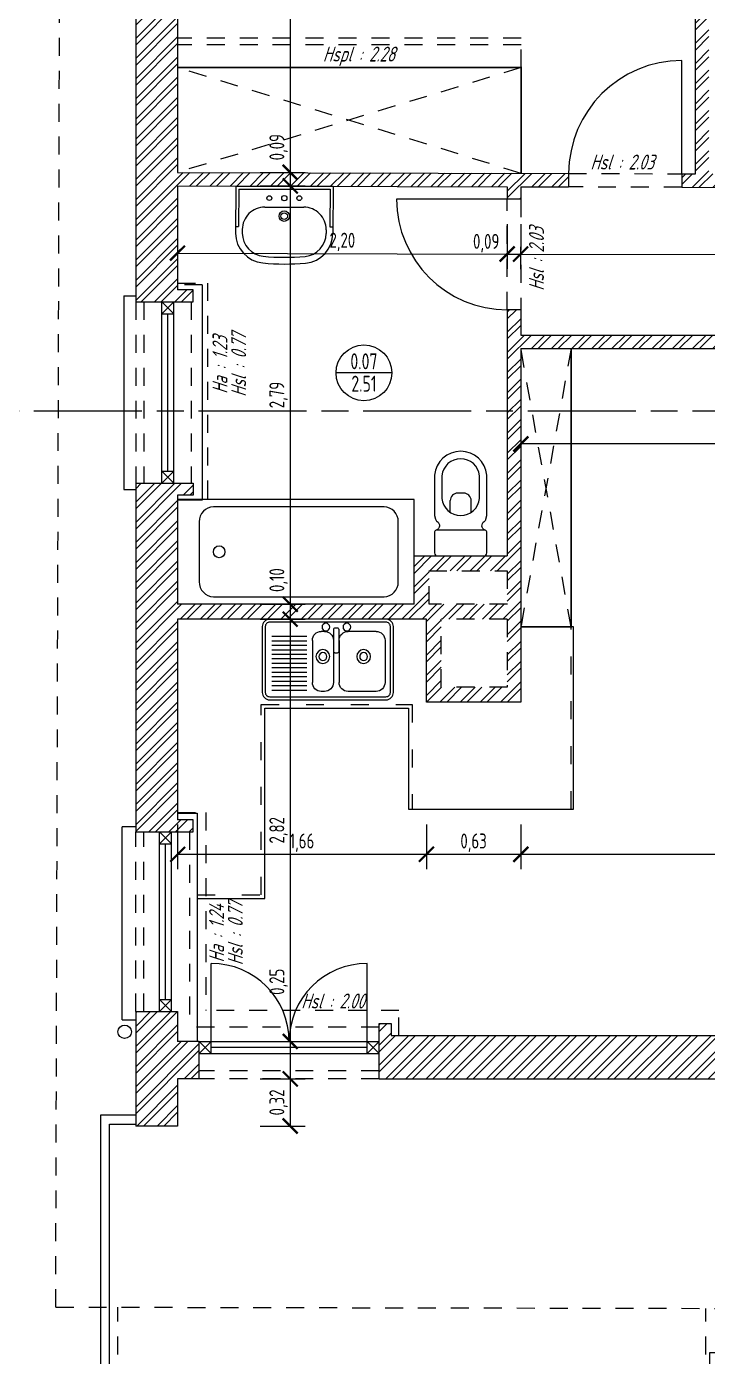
# Model space of a CAD drawing. Header units: metres. Extents: x -173 to 927, y -225 to 260.
# Drawn here: x 462.51 to 467.06, y 11.12 to 20.01 of the extents above; entities that cross this region are included whole.
import ezdxf
from ezdxf.enums import TextEntityAlignment as Align

# ---------------------------------------------------------------- set-up
doc = ezdxf.new("R2010")
doc.units = ezdxf.units.M
doc.header["$LTSCALE"] = 0.01
doc.header["$PDMODE"] = 2
doc.header["$PDSIZE"] = 0.05
for name, pattern in [('ACAD_ISO02W100', [15, 12, -3]), ('ACAD_ISO03W100', [30, 12, -18]), ('ACAD_ISO08W100', [36, 24, -3, 6, -3])]:
    doc.linetypes.add(name, pattern=pattern)
for name, color, linetype in [('Bordure bas', 5, 'Continuous'), ('Cassure plafond', 49, 'ACAD_ISO02W100'), ('Chassis', 71, 'Continuous'), ('Cotations', 163, 'Continuous'), ('DEP', 170, 'Continuous'), ('Hachures', 250, 'Continuous'), ('Linteau', 2, 'ACAD_ISO02W100'), ('Menuiserie', 35, 'Continuous'), ('Mur', 1, 'Continuous'), ('Niveaux', 2, 'Continuous'), ('Porte', 2, 'Continuous'), ('Sanitaires', 145, 'Continuous'), ('Seuil', 161, 'Continuous'), ('Trait de Coupe', 4, 'ACAD_ISO08W100')]:
    doc.layers.add(name, color=color, linetype=linetype)
doc.layers.add('Niveaux sol-plafond', color=2, linetype='Continuous', lineweight=0)
doc.styles.add('ISO', font='isocp.shx', dxfattribs={"width": 0.8})
doc.dimstyles.new('ISO DE CEUSTER', dxfattribs={"dimtxt": 0.1, "dimasz": 0.1, "dimexe": 0.1, "dimexo": 0.1, "dimgap": 0.02, "dimtad": 1, "dimzin": 1, "dimtxsty": 'ISO', "dimblk": 'ARCHTICK', "dimcen": 2.5, "dimclrd": 256, "dimclre": 256, "dimclrt": 256, "dimadec": 0, "dimazin": 0, "dimtfac": 1, "dimtix": 1, "dimtmove": 1, "dimatfit": 3, "dimldrblk": 'CLOSEDBLANK', "dimfxl": 0.1, "dimfxlon": 1, "dimlwd": -1, "dimlwe": -1, "dimarcsym": 0})

# ---------------------------------------------------------------- blocks, each defined once
blk = doc.blocks.new('evier 10')
at = {"layer": 'Sanitaires'}
for p, q in [((-0.3221, -0.0817), (-0.1354, -0.0817)), ((0.0223, -0.0817), (0.0433, -0.0817)), ((-0.3821, -0.1417), (-0.3821, -0.4227)), ((-0.0754, -0.1417), (-0.0754, -0.4227)), ((-0.0377, -0.1417), (-0.0377, -0.4227)), ((0.1033, -0.1417), (0.1033, -0.4227)), ((0.3733, -0.114), (0.1395, -0.114)), ((0.3733, -0.144), (0.1395, -0.144)), ((0.3733, -0.174), (0.1395, -0.174)), ((0.3733, -0.204), (0.1395, -0.204)), ((0.3733, -0.234), (0.1395, -0.234)), ((0.3733, -0.264), (0.1395, -0.264)), ((0.3733, -0.294), (0.1395, -0.294)), ((0.3733, -0.324), (0.1395, -0.324)), ((0.3733, -0.354), (0.1395, -0.354)), ((0.3733, -0.384), (0.1395, -0.384)), ((0.3733, -0.414), (0.1395, -0.414)), ((0.3733, -0.444), (0.1395, -0.444)), ((-0.3221, -0.4827), (-0.1354, -0.4827)), ((0.0223, -0.4827), (0.0433, -0.4827)), ((0.3733, -0.474), (0.1395, -0.474))]:
    blk.add_line(p, q, dxfattribs=at)
for points in [[(-0.4383, -0.489), (-0.4383, -0.05, -0.414214), (-0.3883, 0), (0.3883, 0, -0.414214), (0.4383, -0.05), (0.4383, -0.489, -0.414214), (0.3883, -0.539), (-0.3883, -0.539, -0.414214)], [(-0.4177, -0.489), (-0.4177, -0.05, -0.414214), (-0.3883, -0.0206), (0.3883, -0.0206, -0.414214), (0.4177, -0.05), (0.4177, -0.489, -0.414214), (0.3883, -0.5184), (-0.3883, -0.5184, -0.414214)], [(-0.04, -0.2167), (-0.04, -0.0679, 0.414214), (-0.05, -0.0579), (-0.063, -0.0579, 0.414214), (-0.073, -0.0679), (-0.073, -0.2167, 0.414214), (-0.063, -0.2267), (-0.05, -0.2267, 0.414214)]]:
    blk.add_lwpolyline(points, format="xyb", close=True, dxfattribs=at)
for centre, radius in [((-0.1275, -0.0531), 0.026), ((0.0127, -0.0531), 0.026), ((-0.2392, -0.2502), 0.0463), ((-0.2392, -0.2502), 0.0263), ((0.0328, -0.2502), 0.0463), ((0.0328, -0.2502), 0.0263)]:
    blk.add_circle(centre, radius, dxfattribs=at)
for centre, start, end in [((-0.3221, -0.1417), 90, 180), ((-0.1354, -0.1417), 0, 90), ((0.0223, -0.1417), 90, 180), ((0.0433, -0.1417), 0, 90), ((-0.3221, -0.4227), 180, 270), ((-0.1354, -0.4227), 270, 360), ((0.0223, -0.4227), 180, 270), ((0.0433, -0.4227), 270, 360)]:
    blk.add_arc(centre, 0.06, start, end, dxfattribs=at)
blk = doc.blocks.new('Lavabo 2')
for p, q in [((-0.325, 0), (0.325, 0)), ((-0.325, 0), (-0.325, -0.314265)), ((0.325, 0), (0.325, -0.314265)), ((-0.305, -0.02), (0.305, -0.02)), ((-0.305, -0.02), (-0.305, -0.27)), ((0.305, -0.02), (0.305, -0.27)), ((-0.13, -0.14), (0.13, -0.14)), ((-0.325, -0.27), (-0.305, -0.27)), ((-0.28, -0.29), (-0.28, -0.314265)), ((0.28, -0.29), (0.28, -0.314265)), ((0.305, -0.27), (0.325, -0.27))]:
    blk.add_line(p, q)
for centre, radius in [((-0.1, -0.08), 0.016), ((0, -0.08), 0.0175), ((0.1, -0.08), 0.016), ((0, -0.2), 0.035), ((0, -0.2), 0.0225)]:
    blk.add_circle(centre, radius)
for centre, radius, start, end in [((-0.13, -0.29), 0.15, 90.000001, 180.000002), ((0.13, -0.29), 0.15, 0, 90.000001), ((-0.125, -0.314265), 0.2, 180.000002, 264.745505), ((-0.125, -0.314265), 0.155, 180.000002, 264.745505), ((0.125, -0.314265), 0.155, 275.25396, 0), ((0.125, -0.314265), 0.2, 275.25396, 0), ((0, 1.045), 1.565, 264.745485, 275.25394), ((0, 1.045), 1.52, 264.745485, 275.25394)]:
    blk.add_arc(centre, radius, start, end)
blk = doc.blocks.new('W.C.')
for p, q in [((-0.1627, -0.173), (0.1627, -0.173)), ((-0.07, -0.2913), (-0.07, -0.37)), ((0.07, -0.2913), (0.07, -0.37)), ((-0.1252, -0.3845), (-0.1252, -0.5355)), ((-0.02, -0.42), (0.02, -0.42)), ((0.1252, -0.5355), (0.1252, -0.3845))]:
    blk.add_line(p, q)
blk.add_lwpolyline([(-0.175, -0.1545, 0.302806), (-0.1627, -0.173, -0.587553), (-0.156, -0.2311, 0.251678), (-0.1688, -0.2451), (-0.175, -0.27), (-0.175, -0.54, 0.914286), (0.175, -0.54), (0.175, -0.27), (0.1688, -0.2451, 0.251678), (0.156, -0.2311, -0.587553), (0.1627, -0.173, 0.302806), (0.175, -0.1545), (0.175, -0.02, 0.414214), (0.155, 0), (-0.155, 0, 0.414214), (-0.175, -0.02), (-0.175, -0.16)], format="xyb")
for centre, radius, start, end in [((0, -0.3957), 0.1257, 5.12754, 174.87246), ((-0.02, -0.37), 0.05, 180, 270), ((0.02, -0.37), 0.05, 270, 0), ((0, -0.5243), 0.1257, 185.12754, 354.87246)]:
    blk.add_arc(centre, radius, start, end)
blk = doc.blocks.new('_ArchTick')
at = {"color": 0, "linetype": 'ByBlock', "const_width": 0.15}
blk.add_lwpolyline([(-0.5, -0.5), (0.5, 0.5)], dxfattribs=at)
blk = doc.blocks.new('*D37')
at = {"layer": 'Cotations', "transparency": 16777216}
for p, q in [((463.5194, 18.6956), (463.5185, 18.3956)), ((465.7218, 18.6896), (465.721, 18.3896)), ((463.5188, 18.4956), (465.7213, 18.4896))]:
    blk.add_line(p, q, dxfattribs=at)
at = {"layer": 'Defpoints', "color": 0, "transparency": 16777216}
for p in [(463.52, 18.9448), (465.7225, 18.9388), (465.7213, 18.4896)]:
    blk.add_point(p, dxfattribs=at)
at = {"layer": 'Cotations', "transparency": 16777216, "xscale": 0.1, "yscale": 0.1, "zscale": 0.1}
for p, rotation in [((463.5188, 18.4956), 179.8450415630587), ((465.7213, 18.4896), 359.8450415630588)]:
    blk.add_blockref('_ArchTick', p, dxfattribs=dict(at, rotation=rotation))
at = {"layer": 'Cotations', "transparency": 16777216, "insert": (464.6203, 18.5701), "char_height": 0.1, "attachment_point": 5, "rotation": 359.84504, "style": 'ISO'}
blk.add_mtext('2,20', dxfattribs=at)
blk = doc.blocks.new('_ClosedBlank')
at = {"color": 0, "linetype": 'ByBlock', "lineweight": -2}
for p, q in [((-1, 0.167), (0, 0)), ((-1, 0.167), (-1, -0.167)), ((0, 0), (-1, -0.167))]:
    blk.add_line(p, q, dxfattribs=at)
blk = doc.blocks.new('*D38')
at = {"layer": 'Cotations', "transparency": 16777216}
for p, q in [((465.7218, 18.6896), (465.721, 18.3896)), ((465.8118, 18.6894), (465.811, 18.3894)), ((465.7213, 18.4896), (465.8113, 18.4894))]:
    blk.add_line(p, q, dxfattribs=at)
at = {"layer": 'Defpoints', "color": 0, "transparency": 16777216}
for p in [(465.7225, 18.9388), (465.8125, 18.9386), (465.8113, 18.4894)]:
    blk.add_point(p, dxfattribs=at)
at = {"layer": 'Cotations', "transparency": 16777216, "xscale": 0.1, "yscale": 0.1, "zscale": 0.1}
for p, rotation in [((465.7213, 18.4896), 179.8450415630587), ((465.8113, 18.4894), 359.8450415630588)]:
    blk.add_blockref('_ArchTick', p, dxfattribs=dict(at, rotation=rotation))
at = {"layer": 'Cotations', "transparency": 16777216, "insert": (465.5813, 18.5622), "char_height": 0.1, "attachment_point": 5, "rotation": 359.84504, "style": 'ISO'}
blk.add_mtext('0,09', dxfattribs=at)
blk = doc.blocks.new('*D39')
at = {"layer": 'Cotations', "transparency": 16777216}
for p, q in [((465.8118, 18.6894), (465.811, 18.3894)), ((474.0942, 18.667), (474.0934, 18.367)), ((465.8113, 18.4894), (474.0937, 18.467))]:
    blk.add_line(p, q, dxfattribs=at)
at = {"layer": 'Defpoints', "color": 0, "transparency": 16777216}
for p in [(465.8125, 18.9386), (474.0949, 18.9162), (474.0937, 18.467)]:
    blk.add_point(p, dxfattribs=at)
at = {"layer": 'Cotations', "transparency": 16777216, "xscale": 0.1, "yscale": 0.1, "zscale": 0.1}
for p, rotation in [((465.8113, 18.4894), 179.8450415630587), ((474.0937, 18.467), 359.8450415630588)]:
    blk.add_blockref('_ArchTick', p, dxfattribs=dict(at, rotation=rotation))
at = {"layer": 'Cotations', "transparency": 16777216, "insert": (469.9527, 18.5557), "char_height": 0.1, "attachment_point": 5, "rotation": 359.84504, "style": 'ISO'}
blk.add_mtext('8,28', dxfattribs=at)
blk = doc.blocks.new('*D40')
at = {"layer": 'Cotations', "transparency": 16777216}
for p, q in [((463.52, 14.6789), (463.52, 14.3789)), ((465.1816, 14.6789), (465.1816, 14.3789)), ((463.52, 14.4789), (465.1816, 14.4789))]:
    blk.add_line(p, q, dxfattribs=at)
at = {"layer": 'Defpoints', "color": 0, "transparency": 16777216}
for p in [(463.52, 16.0501), (465.1816, 16.0501), (465.1816, 14.4789)]:
    blk.add_point(p, dxfattribs=at)
at = {"layer": 'Cotations', "transparency": 16777216, "xscale": 0.1, "yscale": 0.1, "zscale": 0.1, "rotation": 180}
blk.add_blockref('_ArchTick', (463.52, 14.4789), dxfattribs=at)
at = {"layer": 'Cotations', "transparency": 16777216, "xscale": 0.1, "yscale": 0.1, "zscale": 0.1}
blk.add_blockref('_ArchTick', (465.1816, 14.4789), dxfattribs=at)
at = {"layer": 'Cotations', "transparency": 16777216, "insert": (464.3508, 14.5564), "char_height": 0.1, "attachment_point": 5, "style": 'ISO'}
blk.add_mtext('1,66', dxfattribs=at)
blk = doc.blocks.new('*D41')
at = {"layer": 'Cotations', "transparency": 16777216}
for p, q in [((465.1816, 14.6789), (465.1816, 14.3789)), ((465.8125, 14.6789), (465.8125, 14.3789)), ((465.1816, 14.4789), (465.8125, 14.4789))]:
    blk.add_line(p, q, dxfattribs=at)
at = {"layer": 'Defpoints', "color": 0, "transparency": 16777216}
for p in [(465.1816, 16.0501), (465.8125, 15.4963), (465.8125, 14.4789)]:
    blk.add_point(p, dxfattribs=at)
at = {"layer": 'Cotations', "transparency": 16777216, "xscale": 0.1, "yscale": 0.1, "zscale": 0.1, "rotation": 180}
blk.add_blockref('_ArchTick', (465.1816, 14.4789), dxfattribs=at)
at = {"layer": 'Cotations', "transparency": 16777216, "xscale": 0.1, "yscale": 0.1, "zscale": 0.1}
blk.add_blockref('_ArchTick', (465.8125, 14.4789), dxfattribs=at)
at = {"layer": 'Cotations', "transparency": 16777216, "insert": (465.4971, 14.5564), "char_height": 0.1, "attachment_point": 5, "style": 'ISO'}
blk.add_mtext('0,63', dxfattribs=at)
blk = doc.blocks.new('*D42')
at = {"layer": 'Cotations', "transparency": 16777216}
for p, q in [((465.8125, 14.6789), (465.8125, 14.3789)), ((472.7413, 14.6612), (472.7413, 14.3789)), ((465.8125, 14.4789), (472.7413, 14.4789))]:
    blk.add_line(p, q, dxfattribs=at)
at = {"layer": 'Defpoints', "color": 0, "transparency": 16777216}
for p in [(465.8125, 15.4963), (472.7413, 14.7612), (472.7413, 14.4789)]:
    blk.add_point(p, dxfattribs=at)
at = {"layer": 'Cotations', "transparency": 16777216, "xscale": 0.1, "yscale": 0.1, "zscale": 0.1, "rotation": 180}
blk.add_blockref('_ArchTick', (465.8125, 14.4789), dxfattribs=at)
at = {"layer": 'Cotations', "transparency": 16777216, "xscale": 0.1, "yscale": 0.1, "zscale": 0.1}
blk.add_blockref('_ArchTick', (472.7413, 14.4789), dxfattribs=at)
at = {"layer": 'Cotations', "transparency": 16777216, "insert": (469.2769, 14.5564), "char_height": 0.1, "attachment_point": 5, "style": 'ISO'}
blk.add_mtext('6,93', dxfattribs=at)
blk = doc.blocks.new('*D45')
at = {"layer": 'Cotations', "transparency": 16777216}
for p, q in [((465.8125, 17.4205), (465.8125, 17.1205)), ((472.8156, 17.4205), (472.8156, 17.1205)), ((472.8156, 17.2205), (465.8125, 17.2205))]:
    blk.add_line(p, q, dxfattribs=at)
at = {"layer": 'Defpoints', "color": 0, "transparency": 16777216}
for p in [(465.8125, 17.858), (472.8156, 17.858), (465.8125, 17.2205)]:
    blk.add_point(p, dxfattribs=at)
at = {"layer": 'Cotations', "transparency": 16777216, "xscale": 0.1, "yscale": 0.1, "zscale": 0.1, "rotation": 180}
blk.add_blockref('_ArchTick', (465.8125, 17.2205), dxfattribs=at)
at = {"layer": 'Cotations', "transparency": 16777216, "xscale": 0.1, "yscale": 0.1, "zscale": 0.1}
blk.add_blockref('_ArchTick', (472.8156, 17.2205), dxfattribs=at)
at = {"layer": 'Cotations', "transparency": 16777216, "insert": (469.314, 17.298), "char_height": 0.1, "attachment_point": 5, "style": 'ISO'}
blk.add_mtext('7,00', dxfattribs=at)
blk = doc.blocks.new('*D47')
at = {"layer": 'Cotations', "transparency": 16777216}
for p, q in [((464.072, 22.6256), (464.372, 22.6256)), ((464.272, 22.6256), (464.272, 19.0348)), ((464.072, 19.0348), (464.372, 19.0348))]:
    blk.add_line(p, q, dxfattribs=at)
at = {"layer": 'Defpoints', "color": 0, "transparency": 16777216}
for p in [(463.52, 22.6256), (463.52, 19.0348), (464.272, 19.0348)]:
    blk.add_point(p, dxfattribs=at)
at = {"layer": 'Cotations', "transparency": 16777216, "xscale": 0.1, "yscale": 0.1, "zscale": 0.1}
for p, rotation in [((464.272, 22.6256), 90), ((464.272, 19.0348), 270)]:
    blk.add_blockref('_ArchTick', p, dxfattribs=dict(at, rotation=rotation))
at = {"layer": 'Cotations', "transparency": 16777216, "insert": (464.1945, 20.8302), "char_height": 0.1, "attachment_point": 5, "rotation": 90, "style": 'ISO'}
blk.add_mtext('3,59', dxfattribs=at)
blk = doc.blocks.new('*D48')
at = {"layer": 'Cotations', "transparency": 16777216}
for p, q in [((464.072, 19.0348), (464.372, 19.0348)), ((464.272, 19.0348), (464.272, 18.9448)), ((464.072, 18.9448), (464.372, 18.9448))]:
    blk.add_line(p, q, dxfattribs=at)
at = {"layer": 'Defpoints', "color": 0, "transparency": 16777216}
for p in [(463.52, 19.0348), (463.52, 18.9448), (464.272, 18.9448)]:
    blk.add_point(p, dxfattribs=at)
at = {"layer": 'Cotations', "transparency": 16777216, "xscale": 0.1, "yscale": 0.1, "zscale": 0.1}
for p, rotation in [((464.272, 19.0348), 90), ((464.272, 18.9448), 270)]:
    blk.add_blockref('_ArchTick', p, dxfattribs=dict(at, rotation=rotation))
at = {"layer": 'Cotations', "transparency": 16777216, "insert": (464.1945, 19.2034), "char_height": 0.1, "attachment_point": 5, "rotation": 90, "style": 'ISO'}
blk.add_mtext('0,09', dxfattribs=at)
blk = doc.blocks.new('*D49')
at = {"layer": 'Cotations', "transparency": 16777216}
for p, q in [((464.072, 18.9448), (464.372, 18.9448)), ((464.272, 18.9448), (464.272, 16.1501)), ((464.072, 16.1501), (464.372, 16.1501))]:
    blk.add_line(p, q, dxfattribs=at)
at = {"layer": 'Defpoints', "color": 0, "transparency": 16777216}
for p in [(463.52, 18.9448), (463.52, 16.1501), (464.272, 16.1501)]:
    blk.add_point(p, dxfattribs=at)
at = {"layer": 'Cotations', "transparency": 16777216, "xscale": 0.1, "yscale": 0.1, "zscale": 0.1}
for p, rotation in [((464.272, 18.9448), 90), ((464.272, 16.1501), 270)]:
    blk.add_blockref('_ArchTick', p, dxfattribs=dict(at, rotation=rotation))
at = {"layer": 'Cotations', "transparency": 16777216, "insert": (464.1945, 17.5474), "char_height": 0.1, "attachment_point": 5, "rotation": 90, "style": 'ISO'}
blk.add_mtext('2,79', dxfattribs=at)
blk = doc.blocks.new('*D50')
at = {"layer": 'Cotations', "transparency": 16777216}
for p, q in [((464.072, 16.1501), (464.372, 16.1501)), ((464.272, 16.1501), (464.272, 16.0501)), ((464.072, 16.0501), (464.372, 16.0501))]:
    blk.add_line(p, q, dxfattribs=at)
at = {"layer": 'Defpoints', "color": 0, "transparency": 16777216}
for p in [(463.52, 16.1501), (463.52, 16.0501), (464.272, 16.0501)]:
    blk.add_point(p, dxfattribs=at)
at = {"layer": 'Cotations', "transparency": 16777216, "xscale": 0.1, "yscale": 0.1, "zscale": 0.1}
for p, rotation in [((464.272, 16.1501), 90), ((464.272, 16.0501), 270)]:
    blk.add_blockref('_ArchTick', p, dxfattribs=dict(at, rotation=rotation))
at = {"layer": 'Cotations', "transparency": 16777216, "insert": (464.1945, 16.3109), "char_height": 0.1, "attachment_point": 5, "rotation": 90, "style": 'ISO'}
blk.add_mtext('0,10', dxfattribs=at)
blk = doc.blocks.new('*D51')
at = {"layer": 'Cotations', "transparency": 16777216}
for p, q in [((464.072, 16.0501), (464.372, 16.0501)), ((464.272, 16.0501), (464.272, 13.2286)), ((464.072, 13.2286), (464.372, 13.2286))]:
    blk.add_line(p, q, dxfattribs=at)
at = {"layer": 'Defpoints', "color": 0, "transparency": 16777216}
for p in [(463.52, 16.0501), (463.52, 13.2286), (464.272, 13.2286)]:
    blk.add_point(p, dxfattribs=at)
at = {"layer": 'Cotations', "transparency": 16777216, "xscale": 0.1, "yscale": 0.1, "zscale": 0.1}
for p, rotation in [((464.272, 16.0501), 90), ((464.272, 13.2286), 270)]:
    blk.add_blockref('_ArchTick', p, dxfattribs=dict(at, rotation=rotation))
at = {"layer": 'Cotations', "transparency": 16777216, "insert": (464.1945, 14.6393), "char_height": 0.1, "attachment_point": 5, "rotation": 90, "style": 'ISO'}
blk.add_mtext('2,82', dxfattribs=at)
blk = doc.blocks.new('*D52')
at = {"layer": 'Cotations', "transparency": 16777216}
for p, q in [((464.072, 13.2286), (464.372, 13.2286)), ((464.272, 13.2286), (464.272, 12.9786)), ((464.072, 12.9786), (464.372, 12.9786))]:
    blk.add_line(p, q, dxfattribs=at)
at = {"layer": 'Defpoints', "color": 0, "transparency": 16777216}
for p in [(463.52, 13.2286), (463.52, 12.9786), (464.272, 12.9786)]:
    blk.add_point(p, dxfattribs=at)
at = {"layer": 'Cotations', "transparency": 16777216, "xscale": 0.1, "yscale": 0.1, "zscale": 0.1}
for p, rotation in [((464.272, 13.2286), 90), ((464.272, 12.9786), 270)]:
    blk.add_blockref('_ArchTick', p, dxfattribs=dict(at, rotation=rotation))
at = {"layer": 'Cotations', "transparency": 16777216, "insert": (464.1945, 13.6272), "char_height": 0.1, "attachment_point": 5, "rotation": 90, "style": 'ISO'}
blk.add_mtext('0,25', dxfattribs=at)
blk = doc.blocks.new('*D53')
at = {"layer": 'Cotations', "transparency": 16777216}
for p, q in [((464.072, 12.9786), (464.372, 12.9786)), ((464.272, 12.9786), (464.272, 12.6634)), ((464.072, 12.6634), (464.372, 12.6634))]:
    blk.add_line(p, q, dxfattribs=at)
at = {"layer": 'Defpoints', "color": 0, "transparency": 16777216}
for p in [(463.52, 12.9786), (463.52, 12.6634), (464.272, 12.6634)]:
    blk.add_point(p, dxfattribs=at)
at = {"layer": 'Cotations', "transparency": 16777216, "xscale": 0.1, "yscale": 0.1, "zscale": 0.1}
for p, rotation in [((464.272, 12.9786), 90), ((464.272, 12.6634), 270)]:
    blk.add_blockref('_ArchTick', p, dxfattribs=dict(at, rotation=rotation))
at = {"layer": 'Cotations', "transparency": 16777216, "insert": (464.1945, 12.821), "char_height": 0.1, "attachment_point": 5, "rotation": 90, "style": 'ISO'}
blk.add_mtext('0,32', dxfattribs=at)
blk = doc.blocks.new('*D56')
at = {"layer": 'Cotations', "transparency": 16777216}
for p, q in [((467.3201, 18.9349), (467.6201, 18.9349)), ((467.5201, 18.9349), (467.5201, 17.948)), ((467.3201, 17.948), (467.6201, 17.948))]:
    blk.add_line(p, q, dxfattribs=at)
at = {"layer": 'Defpoints', "color": 0, "transparency": 16777216}
for p in [(467.1596, 18.9349), (465.8125, 17.948), (467.5201, 17.948)]:
    blk.add_point(p, dxfattribs=at)
at = {"layer": 'Cotations', "transparency": 16777216, "xscale": 0.1, "yscale": 0.1, "zscale": 0.1}
for p, rotation in [((467.5201, 18.9349), 90), ((467.5201, 17.948), 270)]:
    blk.add_blockref('_ArchTick', p, dxfattribs=dict(at, rotation=rotation))
at = {"layer": 'Cotations', "transparency": 16777216, "insert": (467.4426, 18.4415), "char_height": 0.1, "attachment_point": 5, "rotation": 90, "style": 'ISO'}
blk.add_mtext('0,99', dxfattribs=at)
blk = doc.blocks.new('*D57')
at = {"layer": 'Cotations', "transparency": 16777216}
for p, q in [((467.3201, 17.948), (467.6201, 17.948)), ((467.5201, 17.948), (467.5201, 17.858)), ((467.3201, 17.858), (467.6201, 17.858))]:
    blk.add_line(p, q, dxfattribs=at)
at = {"layer": 'Defpoints', "color": 0, "transparency": 16777216}
for p in [(465.8125, 17.948), (465.8125, 17.858), (467.5201, 17.858)]:
    blk.add_point(p, dxfattribs=at)
at = {"layer": 'Cotations', "transparency": 16777216, "xscale": 0.1, "yscale": 0.1, "zscale": 0.1}
for p, rotation in [((467.5201, 17.948), 90), ((467.5201, 17.858), 270)]:
    blk.add_blockref('_ArchTick', p, dxfattribs=dict(at, rotation=rotation))
at = {"layer": 'Cotations', "transparency": 16777216, "insert": (467.4426, 17.7287), "char_height": 0.1, "attachment_point": 5, "rotation": 90, "style": 'ISO'}
blk.add_mtext('0,09', dxfattribs=at)
blk = doc.blocks.new('*D58')
at = {"layer": 'Cotations', "transparency": 16777216}
for p, q in [((467.3201, 17.858), (467.6201, 17.858)), ((467.5201, 17.858), (467.5201, 13.2686)), ((467.4641, 13.2686), (467.6201, 13.2686))]:
    blk.add_line(p, q, dxfattribs=at)
at = {"layer": 'Defpoints', "color": 0, "transparency": 16777216}
for p in [(465.8125, 17.858), (467.3641, 13.2686), (467.5201, 13.2686)]:
    blk.add_point(p, dxfattribs=at)
at = {"layer": 'Cotations', "transparency": 16777216, "xscale": 0.1, "yscale": 0.1, "zscale": 0.1}
for p, rotation in [((467.5201, 17.858), 90), ((467.5201, 13.2686), 270)]:
    blk.add_blockref('_ArchTick', p, dxfattribs=dict(at, rotation=rotation))
at = {"layer": 'Cotations', "transparency": 16777216, "insert": (467.4426, 15.5633), "char_height": 0.1, "attachment_point": 5, "rotation": 90, "style": 'ISO'}
blk.add_mtext('4,59', dxfattribs=at)

msp = doc.modelspace()

# ---------------------------------------------------------------- hatches: boundary and pattern name
at = {"layer": 'Hachures'}
h = msp.add_hatch(dxfattribs=at)
h.set_pattern_fill('ANSI32', color=256, scale=0.01)
h.paths.add_polyline_path([(468.2111, 22.9156), (463.24, 22.9156), (463.24, 21.5169), (463.6007, 21.5169), (463.6007, 21.5969), (463.52, 21.5969), (463.52, 22.6256), (466.9796, 22.6256), (466.9796, 19.0254), (466.8885, 19.0257), (466.8883, 18.9357), (467.1596, 18.9349), (467.1598, 19.0249), (467.0696, 19.0252), (467.0696, 22.6256), (468.1311, 22.6256), (468.1311, 22.5556), (468.2111, 22.5556)])
h.paths.add_polyline_path([(463.52, 20.2368), (463.6007, 20.2368), (463.6007, 20.3168), (463.24, 20.3168), (463.24, 18.1697), (463.6239, 18.1697), (463.6239, 18.2497), (463.52, 18.2497), (463.52, 18.9448), (465.7225, 18.9388), (465.7225, 18.8564), (465.8125, 18.8564), (465.8125, 18.9386), (466.1321, 18.9377), (466.1323, 19.0277), (463.52, 19.0348)])
h.paths.add_polyline_path([(465.8125, 17.858), (469.5617, 17.858), (469.5617, 17.948), (465.8125, 17.948), (465.8125, 18.1171), (465.7225, 18.1171), (465.7225, 16.4721), (465.0994, 16.4721), (465.0994, 16.1501), (463.52, 16.1501), (463.52, 16.8781), (463.6239, 16.8781), (463.6239, 16.9581), (463.24, 16.9581), (463.24, 14.6282), (463.6239, 14.6282), (463.6239, 14.7082), (463.52, 14.7082), (463.52, 16.0501), (465.1816, 16.0501), (465.1816, 15.4963), (465.8125, 15.4963)])
h.paths.add_polyline_path([(465.1994, 16.1501), (465.1994, 16.3721), (465.7225, 16.3721), (465.7225, 16.1501)], flags=16)
h.paths.add_polyline_path([(465.2816, 16.0501), (465.7225, 16.0501), (465.7225, 15.5963), (465.2816, 15.5963)], flags=16)
h.paths.add_polyline_path([(463.6638, 13.2286), (463.52, 13.2286), (463.52, 13.4289), (463.24, 13.4289), (463.24, 12.6634), (463.52, 12.6634), (463.52, 12.9786), (463.6638, 12.9786)])
h.paths.add_polyline_path([(467.4496, 13.2836), (467.3641, 13.2836), (467.3641, 13.2686), (464.9465, 13.2686), (464.9465, 13.3486), (464.8665, 13.3486), (464.8665, 12.9786), (467.4496, 12.9786)])
h.paths.add_polyline_path([(474.6056, 11.9738, 1), (474.7106, 11.9738, 1)])
h.paths.add_polyline_path([(474.3591, 13.5585), (474.0397, 13.5603), (474.0382, 13.2857), (474.3576, 13.2839)])
h.paths.add_polyline_path([(472.9056, 17.948), (470.3789, 17.948), (470.3789, 17.858), (472.8156, 17.858), (472.8156, 16.2149), (472.4856, 16.2149), (472.4856, 14.7612), (472.7413, 14.7612), (472.7413, 14.7017), (472.6613, 14.7017), (472.6613, 14.6217), (472.8613, 14.6217), (472.8613, 14.5877), (472.9265, 14.5877), (472.9265, 14.6217), (472.9413, 14.6217), (472.9413, 14.7951), (473.1956, 14.7951), (473.1956, 16.2149), (472.9056, 16.2149)])
h.paths.add_polyline_path([(473.0456, 16.0649), (473.0456, 14.9451), (472.6356, 14.9451), (472.6356, 16.0649)], flags=16)
h.paths.add_polyline_path([(474.3749, 17.3025), (474.0149, 17.3025), (474.0149, 17.2225), (474.0949, 17.2225), (474.0949, 16.5698), (474.0668, 16.5703), (474.0668, 16.4569), (474.3749, 16.4569)])
h.paths.add_polyline_path([(474.3749, 20.2702), (474.0149, 20.2702), (474.0149, 20.1902), (474.0949, 20.1902), (474.0949, 19.0062), (471.4576, 19.0133), (471.4574, 18.9233), (474.0949, 18.9162), (474.0949, 18.587), (474.0149, 18.587), (474.0149, 18.507), (474.3749, 18.507)])
h.paths.add_polyline_path([(474.3749, 22.9156), (469.4154, 22.9156), (469.4154, 22.5556), (469.4954, 22.5556), (469.4954, 22.6256), (470.5395, 22.6256), (470.5395, 19.0158), (467.8924, 19.0229), (467.8922, 18.9329), (470.7191, 18.9253), (470.7194, 19.0153), (470.6295, 19.0155), (470.6295, 22.6256), (474.0949, 22.6256), (474.0949, 21.5546), (474.0149, 21.5546), (474.0149, 21.4746), (474.3749, 21.4746)])
h.paths.add_polyline_path([(474.7414, 19.7113), (474.6261, 19.7113), (474.6261, 19.5959), (474.7414, 19.5959)])
h.paths.add_polyline_path([(474.7503, 21.6307), (474.635, 21.6307), (474.635, 21.5152), (474.7503, 21.5152)])
h.paths.add_polyline_path([(480.1891, 19.6971), (480.0739, 19.6971), (480.0739, 19.5816), (480.1891, 19.5816)])
h.paths.add_polyline_path([(480.1891, 21.593), (480.0739, 21.593), (480.0739, 21.4775), (480.1891, 21.4775)])
h.paths.add_polyline_path([(480.1891, 23.4862), (480.0739, 23.4862), (480.0739, 23.3708), (480.1891, 23.3708)])
h.paths.add_polyline_path([(474.7503, 23.5719), (474.635, 23.5719), (474.635, 23.4565), (474.7503, 23.4565)])
h.paths.add_polyline_path([(463.2316, 8.5961), (463.1312, 8.5961), (463.1312, 8.4973), (463.2316, 8.4973)])
h.paths.add_polyline_path([(467.0372, 8.5961), (466.9368, 8.5961), (466.9368, 8.4973), (467.0372, 8.4973)])
h.paths.add_polyline_path([(485.2008, 31.1603), (485.2767, 31.1586), (485.2775, 31.1966), (485.2022, 31.1983), (485.2047, 31.2684), (485.1667, 31.2698), (485.1642, 31.1991), (481.1753, 31.2862), (481.1782, 31.3557), (481.1402, 31.3573), (481.1374, 31.287), (481.0711, 31.2885), (481.0703, 31.2505), (481.1358, 31.2491), (480.9327, 26.2617), (480.8665, 26.2631), (480.8657, 26.2251), (480.9312, 26.2237), (480.9286, 26.1604), (480.9666, 26.1588), (480.9692, 26.2229), (484.9837, 26.1352), (484.9814, 26.0719), (485.0194, 26.0705), (485.0217, 26.1344), (485.0901, 26.1329), (485.091, 26.1709), (485.023, 26.1723)])
h.paths.add_polyline_path([(484.985, 26.1732), (480.9707, 26.2608), (481.1738, 31.2482), (485.1628, 31.1611)], flags=16)

# ---------------------------------------------------------------- linework, layer by layer
at = {"layer": 'Bordure bas'}
msp.add_lwpolyline([(463.24, 12.7358), (463.0045, 12.7358), (463.0045, 8.0792), (467.1325, 8.065), (467.1325, 11.1472), (467.0725, 11.1472), (467.0725, 8.1252), (463.0645, 8.139), (463.0645, 12.6758), (463.24, 12.6758)], dxfattribs=at)
at = {"layer": 'Cassure plafond'}
for p, q in [((462.7057, 11.4537), (462.7407, 23.4381)), ((465.8148, 19.9321), (463.52, 19.9321)), ((465.8148, 19.7356), (465.8148, 19.9321)), ((465.8148, 19.8883), (463.52, 19.8883)), ((463.52, 18.2958), (463.7202, 18.2958)), ((463.7202, 18.2958), (463.7202, 16.8487)), ((463.2939, 18.1697), (463.2939, 16.9581)), ((463.7202, 16.8487), (463.52, 16.8487)), ((463.52, 14.7591), (463.7095, 14.7591)), ((463.7095, 14.7591), (463.7095, 13.4354)), ((463.2939, 13.4289), (463.2939, 14.6282)), ((463.5984, 14.6282), (463.5984, 13.325)), ((464.9987, 13.4354), (463.7095, 13.4354)), ((464.9987, 13.2686), (464.9987, 13.4354)), ((464.8665, 13.325), (463.5984, 13.325)), ((464.8665, 13.0325), (463.6638, 13.0325)), ((462.7057, 11.4537), (474.86, 11.4301)), ((463.1197, 8.4973), (463.1197, 11.4529)), ((467.0486, 8.4973), (467.0486, 11.4453))]:
    msp.add_line(p, q, dxfattribs=at)
at = {"layer": 'Chassis'}
for p, q in [((463.414, 16.9581), (463.414, 18.1697)), ((463.494, 18.0897), (463.414, 18.1697)), ((463.414, 18.0897), (463.494, 18.1697)), ((463.494, 16.9581), (463.494, 18.1697)), ((463.414, 18.0897), (463.494, 18.0897)), ((463.454, 17.0381), (463.454, 18.0897)), ((463.414, 17.0381), (463.494, 17.0381)), ((463.494, 16.9581), (463.414, 17.0381)), ((463.414, 16.9581), (463.494, 17.0381)), ((463.3986, 13.4289), (463.3986, 14.6282)), ((463.4786, 14.5482), (463.3986, 14.6282)), ((463.3986, 14.5482), (463.4786, 14.6282)), ((463.4786, 13.4289), (463.4786, 14.6282)), ((463.3986, 14.5482), (463.4786, 14.5482)), ((463.4386, 13.5089), (463.4386, 14.5482)), ((463.3986, 13.5089), (463.4786, 13.5089)), ((463.4786, 13.4289), (463.3986, 13.5089)), ((463.3986, 13.4289), (463.4786, 13.5089)), ((463.6638, 13.2286), (464.8665, 13.2286)), ((463.6638, 13.1486), (463.7438, 13.2286)), ((463.6638, 13.2286), (463.7438, 13.1486)), ((463.7438, 13.1486), (463.7438, 13.2286)), ((464.7865, 13.1886), (463.7438, 13.1886)), ((464.7865, 13.1486), (464.7865, 13.2286)), ((464.7865, 13.1486), (464.8665, 13.2286)), ((464.7865, 13.2286), (464.8665, 13.1486)), ((463.6638, 13.1486), (464.8665, 13.1486))]:
    msp.add_line(p, q, dxfattribs=at)
at = {"layer": 'DEP'}
msp.add_circle((463.1659, 13.2933), 0.045, dxfattribs=at)
at = {"layer": 'Linteau'}
for p, q in [((466.1323, 19.0277), (466.8885, 19.0257)), ((466.8883, 18.9357), (466.1321, 18.9377)), ((465.7225, 18.1171), (465.7225, 18.8564)), ((465.8125, 18.8564), (465.8125, 18.1171)), ((463.24, 18.1697), (463.24, 16.9581)), ((463.6111, 18.1697), (463.6111, 16.9581)), ((463.24, 13.4289), (463.24, 14.6282)), ((464.8665, 12.9786), (463.6638, 12.9786))]:
    msp.add_line(p, q, dxfattribs=at)
at = {"layer": 'Menuiserie', "linetype": 'ACAD_ISO02W100'}
for p, q in [((465.8148, 19.7356), (463.52, 19.0348)), ((465.8148, 19.0286), (463.52, 19.7356)), ((466.149, 17.858), (465.8125, 15.9986)), ((466.149, 15.9986), (465.8125, 17.858))]:
    msp.add_line(p, q, dxfattribs=at)
at = {"layer": 'Menuiserie'}
for p, q in [((466.1645, 15.9986), (466.149, 15.9986)), ((466.1645, 14.781), (466.1645, 15.9986)), ((464.1033, 14.183), (464.1033, 15.4543)), ((464.1033, 15.4543), (465.0621, 15.4543)), ((465.0621, 15.4543), (465.0621, 14.781)), ((465.0621, 14.781), (466.1645, 14.781)), ((463.65, 14.183), (464.1033, 14.183))]:
    msp.add_line(p, q, dxfattribs=at)
at = {"layer": 'Menuiserie', "linetype": 'ACAD_ISO03W100'}
for p, q in [((466.149, 14.781), (466.149, 15.9986)), ((464.0776, 15.4799), (465.0878, 15.4799)), ((464.0776, 14.2087), (464.0776, 15.4799)), ((465.0878, 15.4799), (465.0878, 14.781)), ((463.65, 14.2087), (464.0776, 14.2087))]:
    msp.add_line(p, q, dxfattribs=at)
at = {"layer": 'Menuiserie', "const_width": 0.01}
for points in [[(465.8148, 19.0286), (465.8148, 19.7356), (463.52, 19.7356)], [(465.8125, 15.9986), (466.149, 15.9986), (466.149, 17.858)]]:
    msp.add_lwpolyline(points, dxfattribs=at)
at = {"layer": 'Mur'}
for p, q in [((466.9796, 19.0254), (466.9796, 22.6256)), ((463.24, 20.3168), (463.24, 18.1697)), ((463.52, 20.2368), (463.52, 19.0348)), ((463.52, 19.0348), (466.1323, 19.0277)), ((466.1323, 19.0277), (466.1321, 18.9377)), ((466.8885, 19.0257), (466.8883, 18.9357)), ((466.8885, 19.0257), (466.9796, 19.0254)), ((463.52, 18.9448), (465.7225, 18.9388)), ((463.52, 18.9448), (463.52, 18.2497)), ((465.7225, 18.9388), (465.7225, 18.8564)), ((465.8125, 18.9386), (465.8125, 18.8564)), ((465.8125, 18.9386), (466.1321, 18.9377)), ((466.8883, 18.9357), (467.1596, 18.9349)), ((465.8125, 18.8564), (465.7225, 18.8564)), ((463.6239, 18.2497), (463.52, 18.2497)), ((463.6239, 18.1697), (463.6239, 18.2497)), ((463.24, 18.1697), (463.6239, 18.1697)), ((465.8125, 18.1171), (465.7225, 18.1171)), ((465.7225, 18.1171), (465.7225, 16.4721)), ((465.8125, 18.1171), (465.8125, 17.948)), ((465.8125, 17.948), (469.5617, 17.948)), ((465.8125, 17.858), (469.5617, 17.858)), ((465.8125, 17.858), (465.8125, 15.4963)), ((463.24, 16.9581), (463.6239, 16.9581)), ((463.24, 16.9581), (463.24, 14.6282)), ((463.6239, 16.9581), (463.6239, 16.8781)), ((463.6239, 16.8781), (463.52, 16.8781)), ((463.52, 16.8781), (463.52, 16.1501)), ((465.0994, 16.1501), (465.0994, 16.4721)), ((465.0994, 16.4721), (465.7225, 16.4721)), ((465.0994, 16.1501), (463.52, 16.1501)), ((465.1816, 16.0501), (463.52, 16.0501)), ((463.52, 16.0501), (463.52, 14.7082)), ((465.1816, 15.4963), (465.1816, 16.0501)), ((465.8125, 15.4963), (465.1816, 15.4963)), ((463.6239, 14.7082), (463.52, 14.7082)), ((463.6239, 14.6282), (463.6239, 14.7082)), ((463.24, 14.6282), (463.6239, 14.6282)), ((463.24, 13.4289), (463.52, 13.4289)), ((463.24, 13.4289), (463.24, 12.6634)), ((463.52, 13.4289), (463.52, 13.2286)), ((464.8665, 12.9786), (464.8665, 13.3486)), ((464.8665, 13.3486), (464.9465, 13.3486)), ((464.9465, 13.3486), (464.9465, 13.2686)), ((464.9465, 13.2686), (467.3641, 13.2686)), ((463.6638, 13.2286), (463.52, 13.2286)), ((463.6638, 12.9786), (463.6638, 13.2286)), ((463.6638, 12.9786), (463.52, 12.9786)), ((463.52, 12.9786), (463.52, 12.6634)), ((464.8665, 12.9786), (467.4496, 12.9786)), ((463.52, 12.6634), (463.24, 12.6634))]:
    msp.add_line(p, q, dxfattribs=at)
at = {"layer": 'Mur', "linetype": 'ACAD_ISO02W100'}
for p, q in [((465.1994, 16.1501), (465.1994, 16.3721)), ((465.1994, 16.3721), (465.7225, 16.3721)), ((465.7225, 16.3721), (465.7225, 16.1501)), ((465.7225, 16.1501), (465.1994, 16.1501)), ((465.7225, 16.0501), (465.2816, 16.0501)), ((465.2816, 15.5963), (465.2816, 16.0501)), ((465.7225, 16.0501), (465.7225, 15.5963)), ((465.7225, 15.5963), (465.2816, 15.5963))]:
    msp.add_line(p, q, dxfattribs=at)
at = {"layer": 'Niveaux sol-plafond'}
msp.add_line((464.5783, 17.6973), (464.9512, 17.6973), dxfattribs=at)
msp.add_circle((464.7647, 17.6956), 0.1864, dxfattribs=at)
at = {"layer": 'Porte'}
for p, q in [((466.8885, 19.0257), (466.8885, 19.7819)), ((465.7225, 18.8564), (464.9832, 18.8564)), ((463.7438, 13.2286), (463.7438, 13.75)), ((464.7865, 13.2286), (464.7865, 13.75))]:
    msp.add_line(p, q, dxfattribs=at)
for centre, radius, start, end in [((466.8885, 19.0257), 0.7562, 90, 179.84504), ((465.7225, 18.8564), 0.7393, 180, 270), ((463.7438, 13.2286), 0.5213, 0, 90), ((464.7865, 13.2286), 0.5213, 90, 180)]:
    msp.add_arc(centre, radius, start, end, dxfattribs=at)
at = {"layer": 'Sanitaires'}
for p, q in [((465.0994, 16.8501), (463.52, 16.8501)), ((464.8992, 16.8001), (463.7592, 16.8001)), ((465.0994, 16.4721), (465.0994, 16.8501)), ((463.6642, 16.7001), (463.6642, 16.3001)), ((464.9942, 16.3001), (464.9942, 16.7001)), ((463.7592, 16.2001), (464.8992, 16.2001))]:
    msp.add_line(p, q, dxfattribs=at)
for centre, major_axis, start_param, end_param in [((463.7592, 16.7001), (0, -0.1), 3.141593, 4.712389), ((464.8992, 16.7001), (0, 0.1), 4.712389, 6.283185), ((463.7972, 16.5001), (0, 0.04), 4.712389, 10.995574), ((463.7592, 16.3001), (0, 0.1), 1.570796, 3.141593), ((464.8992, 16.3001), (0, -0.1), 0, 1.570796)]:
    msp.add_ellipse(centre, major_axis=major_axis, ratio=0.95, start_param=start_param, end_param=end_param, dxfattribs=at)
at = {"layer": 'Seuil', "linetype": 'ACAD_ISO02W100'}
msp.add_line((463.6848, 18.2837), (463.52, 18.2837), dxfattribs=at)
at = {"layer": 'Seuil'}
for p, q in [((463.6848, 18.2837), (463.6848, 16.844)), ((463.1617, 18.2109), (463.1617, 16.9169)), ((463.1617, 18.2109), (463.24, 18.2109)), ((463.1617, 16.9169), (463.24, 16.9169)), ((463.6848, 16.844), (463.52, 16.844)), ((463.52, 14.7535), (463.65, 14.7535)), ((463.65, 14.7535), (463.65, 13.2286)), ((463.15, 13.3736), (463.15, 14.6616)), ((463.24, 14.6616), (463.15, 14.6616)), ((463.15, 13.3736), (463.24, 13.3736))]:
    msp.add_line(p, q, dxfattribs=at)
at = {"layer": 'Trait de Coupe', "ltscale": 3}
msp.add_line((481.9804, 17.439), (455.5164, 17.439), dxfattribs=at)

# ---------------------------------------------------------------- block references
at = {"layer": 'Mur', "xscale": -1}
msp.add_blockref('evier 10', (464.5233, 16.0501), dxfattribs=at)
at = {"layer": 'Sanitaires'}
for name, p, rotation in [('Lavabo 2', (464.233, 18.9428), 359.8450415630588), ('W.C.', (465.4109, 16.4721), 180)]:
    msp.add_blockref(name, p, dxfattribs=dict(at, rotation=rotation))

# ---------------------------------------------------------------- texts
at = {"layer": 'Niveaux', "style": 'ISO', "oblique": 18, "width": 0.8}
for s, p in [('Hspl : 2.28', (464.7309, 19.8255)), ('Hsl : 2.03', (466.4895, 19.1041)), ('Hsl : 2.00', (464.5571, 13.4988))]:
    msp.add_text(s, height=0.1, dxfattribs=at).set_placement(p, align=Align.MIDDLE_CENTER)
for s, p in [('Hsl : 2.03', (465.9174, 18.4562)), ('Ha : 1.23', (463.8027, 17.7481)), ('Hsl : 0.77', (463.9279, 17.7481)), ('Ha : 1.24', (463.7801, 13.9503)), ('Hsl : 0.77', (463.9054, 13.9503))]:
    msp.add_text(s, height=0.1, rotation=90, dxfattribs=at).set_placement(p, align=Align.MIDDLE_CENTER)
at = {"layer": 'Niveaux sol-plafond', "color": 230, "style": 'ISO', "width": 0.8}
msp.add_text('0.07', height=0.10661, rotation=360, dxfattribs=at).set_placement((464.7646, 17.7729), align=Align.MIDDLE_CENTER)
at = {"layer": 'Niveaux sol-plafond', "style": 'ISO', "width": 0.8}
msp.add_text('2.51', height=0.10661, rotation=360, dxfattribs=at).set_placement((464.765, 17.6232), align=Align.MIDDLE_CENTER)

# ---------------------------------------------------------------- dimensions: what is measured, and where the dimension line sits
at = {"layer": 'Cotations'}
for base, p1, p2, angle, picture, middle in [((464.272, 19.0348), (463.52, 22.6256), (463.52, 19.0348), 90, '*D47', (464.1945, 20.8302)), ((464.272, 16.1501), (463.52, 18.9448), (463.52, 16.1501), 90, '*D49', (464.1945, 17.5474)), ((474.0937, 18.467), (465.8125, 18.9386), (474.0949, 18.9162), 179.84504, '*D39', (469.9527, 18.5557)), ((467.5201, 17.948), (467.1596, 18.9349), (465.8125, 17.948), 90, '*D56', (467.4426, 18.4415)), ((467.5201, 13.2686), (465.8125, 17.858), (467.3641, 13.2686), 90, '*D58', (467.4426, 15.5633)), ((464.272, 13.2286), (463.52, 16.0501), (463.52, 13.2286), 90, '*D51', (464.1945, 14.6393)), ((464.272, 12.6634), (463.52, 12.9786), (463.52, 12.6634), 90, '*D53', (464.1945, 12.821))]:
    dim = msp.add_linear_dim(base=base, p1=p1, p2=p2, angle=angle, dimstyle='ISO DE CEUSTER', override={"dimfxl": 0.2}, dxfattribs=at)
    dim.commit()
    dim.dimension.update_dxf_attribs({"geometry": picture, "text_midpoint": middle})
for base, p1, p2, angle, picture, middle in [((464.272, 18.9448), (463.52, 19.0348), (463.52, 18.9448), 90, '*D48', (464.1945, 19.2034)), ((465.8113, 18.4894), (465.7225, 18.9388), (465.8125, 18.9386), 179.84504, '*D38', (465.5813, 18.5622)), ((467.5201, 17.858), (465.8125, 17.948), (465.8125, 17.858), 90, '*D57', (467.4426, 17.7287)), ((464.272, 16.0501), (463.52, 16.1501), (463.52, 16.0501), 90, '*D50', (464.1945, 16.3109)), ((464.272, 12.9786), (463.52, 13.2286), (463.52, 12.9786), 90, '*D52', (464.1945, 13.6272))]:
    dim = msp.add_linear_dim(base=base, p1=p1, p2=p2, angle=angle, dimstyle='ISO DE CEUSTER', override={"dimtmove": 2, "dimfxl": 0.2}, dxfattribs=at)
    dim.commit()
    dim.dimension.update_dxf_attribs({"geometry": picture, "text_midpoint": middle, "dimtype": 160})
dim = msp.add_aligned_dim(p1=(463.52, 18.9448), p2=(465.7225, 18.9388), distance=-0.4492, dimstyle='ISO DE CEUSTER', override={"dimfxl": 0.2}, dxfattribs=at)
dim.commit()
dim.dimension.update_dxf_attribs({"geometry": '*D37', "text_midpoint": (464.6203, 18.5701)})
for base, p1, p2, picture, middle in [((465.8125, 17.2205), (472.8156, 17.858), (465.8125, 17.858), '*D45', (469.314, 17.298)), ((465.1816, 14.4789), (463.52, 16.0501), (465.1816, 16.0501), '*D40', (464.3508, 14.5564)), ((465.8125, 14.4789), (465.1816, 16.0501), (465.8125, 15.4963), '*D41', (465.4971, 14.5564)), ((472.7413, 14.4789), (465.8125, 15.4963), (472.7413, 14.7612), '*D42', (469.2769, 14.5564))]:
    dim = msp.add_linear_dim(base=base, p1=p1, p2=p2, dimstyle='ISO DE CEUSTER', override={"dimfxl": 0.2}, dxfattribs=at)
    dim.commit()
    dim.dimension.update_dxf_attribs({"geometry": picture, "text_midpoint": middle})

doc.saveas('drawing.dxf')
